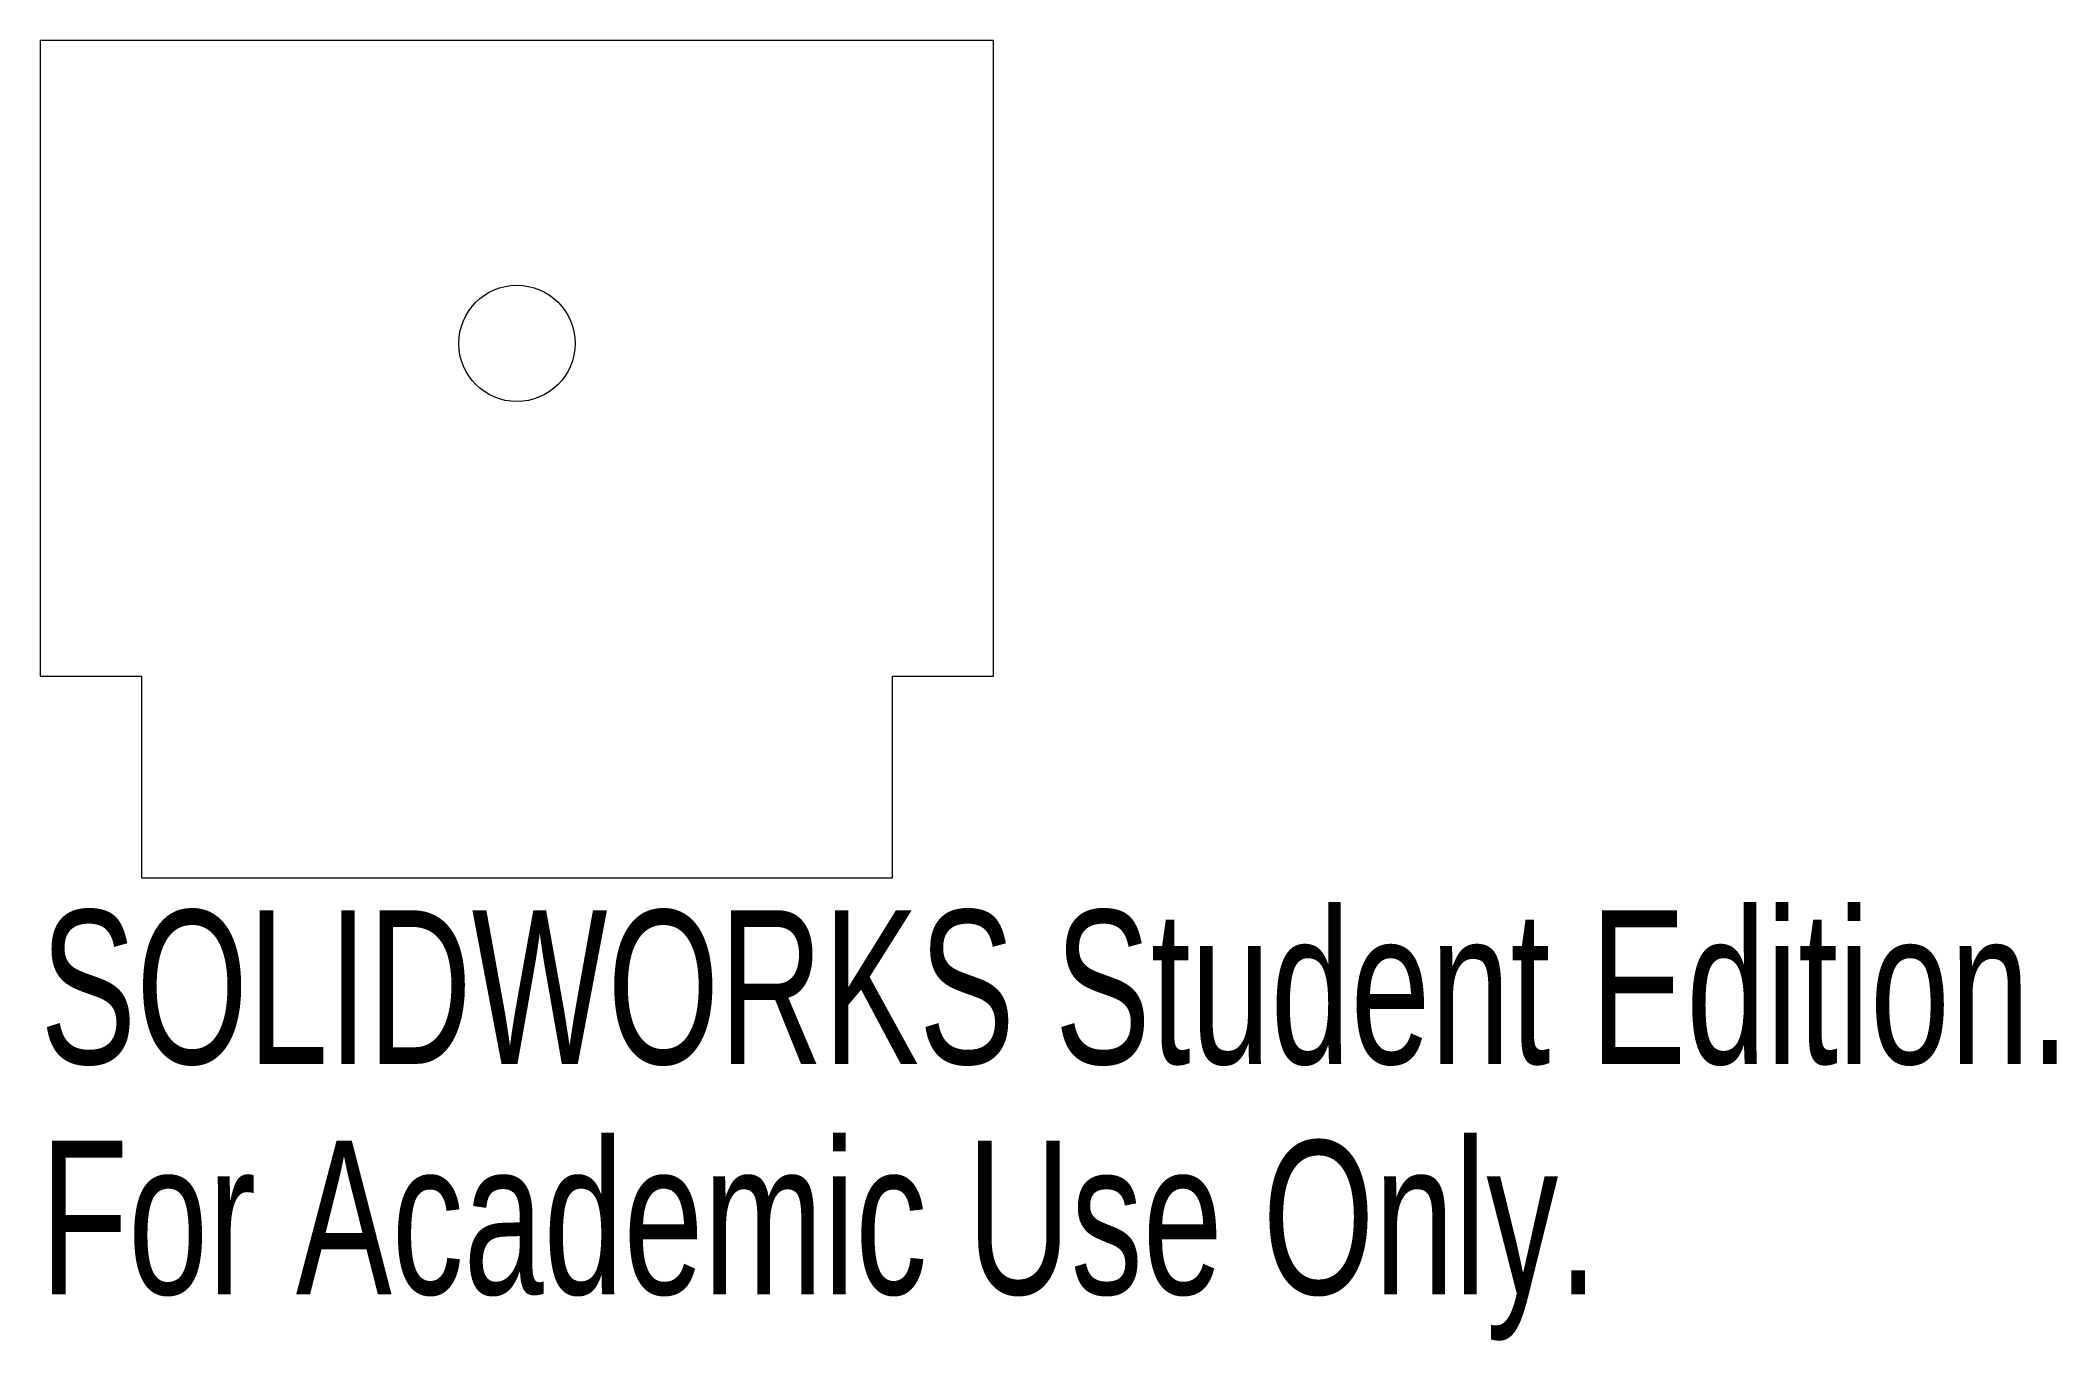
# Model space of a CAD drawing. Header units: millimetres. Extents: x -15 to 48.5, y -30.9 to 10.
import ezdxf

# ---------------------------------------------------------------- set-up
doc = ezdxf.new("R2010")
doc.units = ezdxf.units.MM
doc.styles.add('SLDTEXTSTYLE0', font='TXT', dxfattribs={"width": 0.7})

msp = doc.modelspace()

# ---------------------------------------------------------------- linework, layer by layer
at = {"color": 7, "linetype": 'Continuous', "lineweight": 15}
for p, q in [((15, 10), (-15, 10)), ((-15, 10), (-15, -10)), ((15, -10), (15, 10)), ((-15, -10), (-11.82, -10)), ((-11.82, -10), (-11.82, -16.35)), ((11.82, -16.35), (11.82, -10)), ((11.82, -10), (15, -10)), ((-11.82, -16.35), (11.82, -16.35))]:
    msp.add_line(p, q, dxfattribs=at)
msp.add_circle((0, 0.465), 1.829, dxfattribs=at)

# ---------------------------------------------------------------- texts
at = {"color": 7, "linetype": 'Continuous', "char_height": 4.83362, "attachment_point": 1, "style": 'SLDTEXTSTYLE0'}
for s, insert in [('SOLIDWORKS Student Edition.', (-15, -17.37)), ('For Academic Use Only.', (-15, -24.62))]:
    msp.add_mtext(s, dxfattribs=dict(at, insert=insert))

doc.saveas('drawing.dxf')
